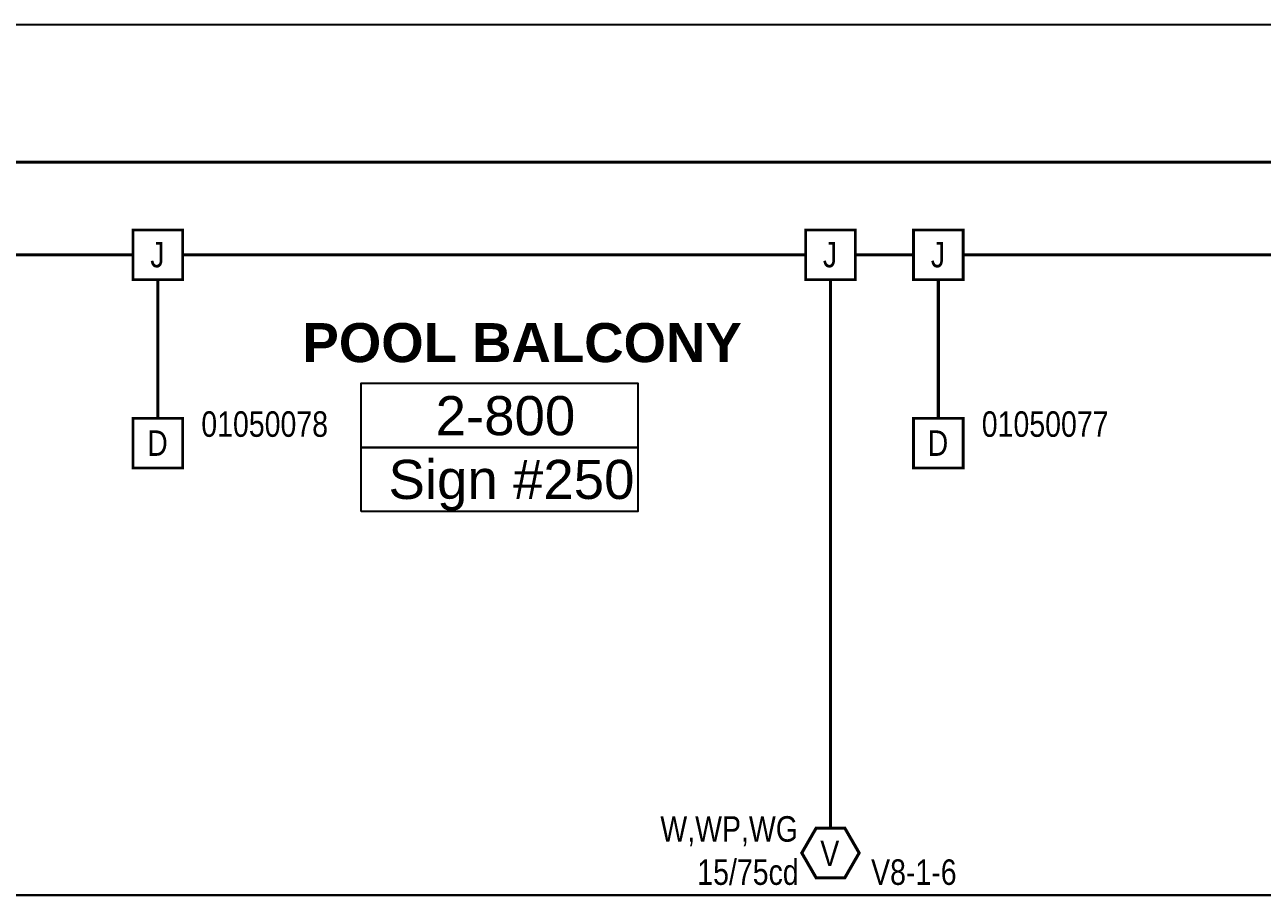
# Model space of a CAD drawing. Header units: inches. Extents: x 9349 to 17082, y 17684 to 25415.
# Drawn here: x 10832 to 11415, y 21824 to 22234 of the extents above; entities that cross this region are included whole.
import ezdxf
from ezdxf.enums import TextEntityAlignment as Align

# ---------------------------------------------------------------- set-up
doc = ezdxf.new("R2010")
doc.units = ezdxf.units.IN
doc.header["$LTSCALE"] = 0.25
doc.header["$MEASUREMENT"] = 0
for name, color, linetype in [('BACKGROUND', 8, 'Continuous'), ('CONDUIT', 6, 'Continuous'), ('HEAT DETECTOR', 1, 'Continuous'), ('JUNCTION BOX', 1, 'Continuous'), ('STROBE', 1, 'Continuous')]:
    doc.layers.add(name, color=color, linetype=linetype)
doc.styles.add('Arial', font='arial.ttf', dxfattribs={"width": 0.8})
doc.styles.add('PDF Arial', font='arial.ttf')
doc.styles.add('PDF Arial Bold', font='arialbd.ttf')

# ---------------------------------------------------------------- blocks, each defined once
blk = doc.blocks.new('CS405-7A-T WITH LKW-1')
at = {"layer": 'STROBE', "const_width": 1.46}
blk.add_lwpolyline([(13.83, 0.21), (7.08, 11.9), (-6.42, 11.9), (-13.17, 0.21), (-6.42, -11.49), (7.08, -11.49)], close=True, dxfattribs=at)
at = {"layer": 'STROBE', "style": 'Arial', "width": 0.8}
blk.add_text('V', height=12, dxfattribs=at).set_placement((0, 0), align=Align.MIDDLE)
for tag, p in [('W-WP', (-14.98, 11.52)), ('15/75CD', (-14.65, -8.82))]:
    blk.add_attdef(tag, text='', height=12, dxfattribs=at).set_placement(p, align=Align.MIDDLE_RIGHT)
blk.add_attdef('Visual_Circuit', text='', height=12, dxfattribs=at).set_placement((19.45, -8.82), align=Align.MIDDLE_LEFT)
blk = doc.blocks.new('SIGA-HRD')
at = {"layer": 'HEAT DETECTOR', "const_width": 1.3}
blk.add_lwpolyline([(-11.5, -11.68), (-11.5, 11.7), (11.89, 11.7), (11.89, -11.68)], close=True, dxfattribs=at)
at = {"layer": 'HEAT DETECTOR', "style": 'Arial', "width": 0.8}
blk.add_text('D', height=12, dxfattribs=at).set_placement((0, 0), align=Align.MIDDLE)
for tag, p in [('ADDRESS', (20.64, 8.96)), ('ZONE', (20.64, -8.58))]:
    blk.add_attdef(tag, text='', height=12, dxfattribs=at).set_placement(p, align=Align.MIDDLE_LEFT)
blk.add_attdef('SUBSCRIPT', text='', height=12, dxfattribs=at).set_placement((-16.56, -9.02), align=Align.MIDDLE_RIGHT)
blk = doc.blocks.new('JUNCTION BOX')
at = {"const_width": 1.3}
blk.add_lwpolyline([(-11.5, -11.68), (-11.5, 11.7), (11.89, 11.7), (11.89, -11.68)], close=True, dxfattribs=at)
at = {"style": 'Arial', "width": 0.8}
blk.add_text('J', height=12, dxfattribs=at).set_placement((0, 0), align=Align.MIDDLE)
blk.add_attdef('SUBSCRIPT', text='', height=12, dxfattribs=at).set_placement((-16.56, -9.02), align=Align.MIDDLE_RIGHT)

msp = doc.modelspace()

# ---------------------------------------------------------------- linework, layer by layer
at = {"layer": 'BACKGROUND'}
for points in [[(11836.14, 22234.32), (10093.68, 22234.32), (10093.68, 22138.21), (10188.18, 22138.21), (10188.18, 22114.1)], [(10352.75, 21925.1), (10352.75, 21824.5), (11631.72, 21824.5), (11631.72, 22097.39), (11852.86, 22097.39), (11852.86, 22096.42), (11852.86, 22001.28), (11852.86, 21999.03), (11631.72, 21999.03), (11631.72, 22000.32), (11631.72, 22002.25), (11852.86, 22002.25), (11852.86, 22000.32), (11631.72, 22000.32)], [(11997.5, 21991), (11997.5, 21824.5), (11704.04, 21824.5), (11687, 21824.5), (10352.75, 21824.5), (10352.75, 21935.07), (10352.75, 21937.32), (10362.39, 21938.28), (10371.07, 21942.14), (10378.47, 21947.92)]]:
    msp.add_lwpolyline(points, dxfattribs=at)
for points in [[(10990.79, 22035.35), (10990.79, 22065.57), (11120.97, 22065.57), (11120.97, 22035.35)], [(10990.79, 22005.14), (10990.79, 22035.35), (11120.97, 22035.35), (11120.97, 22005.14)]]:
    msp.add_lwpolyline(points, close=True, dxfattribs=at)
at = {"layer": 'CONDUIT', "lineweight": 0, "const_width": 1.5}
for points in [[(11776.57, 22169.65), (10291.8, 22169.65)], [(10567, 22126.03), (10883.38, 22126.03)], [(10906.77, 22126.03), (11200.01, 22126.03)], [(11223.4, 22126.03), (11250.8, 22126.03)], [(11274.19, 22126.03), (11590.18, 22126.03)], [(10895.07, 22049.06), (10895.07, 22114.33)], [(11211.7, 21856.09), (11211.7, 22114.33)], [(11262.49, 22049.06), (11262.49, 22114.33)]]:
    msp.add_lwpolyline(points, dxfattribs=at)

# ---------------------------------------------------------------- block references
at = {"layer": 'HEAT DETECTOR'}
for p, values in [((10894.88, 22037.36), {'ADDRESS': '01050078'}), ((11262.3, 22037.36), {'ADDRESS': '01050077'})]:
    msp.add_blockref('SIGA-HRD', p, dxfattribs=at).add_auto_attribs(values)
at = {"layer": 'JUNCTION BOX'}
for p in [(10894.88, 22126.02), (11211.51, 22126.02), (11262.3, 22126.02)]:
    msp.add_blockref('JUNCTION BOX', p, dxfattribs=at)
at = {"layer": 'STROBE'}
msp.add_blockref('CS405-7A-T WITH LKW-1', (11211.38, 21844.2), dxfattribs=at).add_auto_attribs({'W-WP': 'W,WP,WG', 'Visual_Circuit': 'V8-1-6', '15/75CD': '15/75cd'})

# ---------------------------------------------------------------- texts
at = {"layer": 'BACKGROUND', "attachment_point": 7}
for s, insert, char_height, style in [('POOL BALCONY', (10963.14, 22075.22), 18.379, 'PDF Arial Bold'), ('2-800', (11025.82, 22040.82), 18.408, 'PDF Arial'), ('Sign #250', (11003.64, 22005.51), 18.408, 'PDF Arial')]:
    msp.add_mtext(s, dxfattribs=dict(at, insert=insert, char_height=char_height, style=style))

doc.saveas('drawing.dxf')
